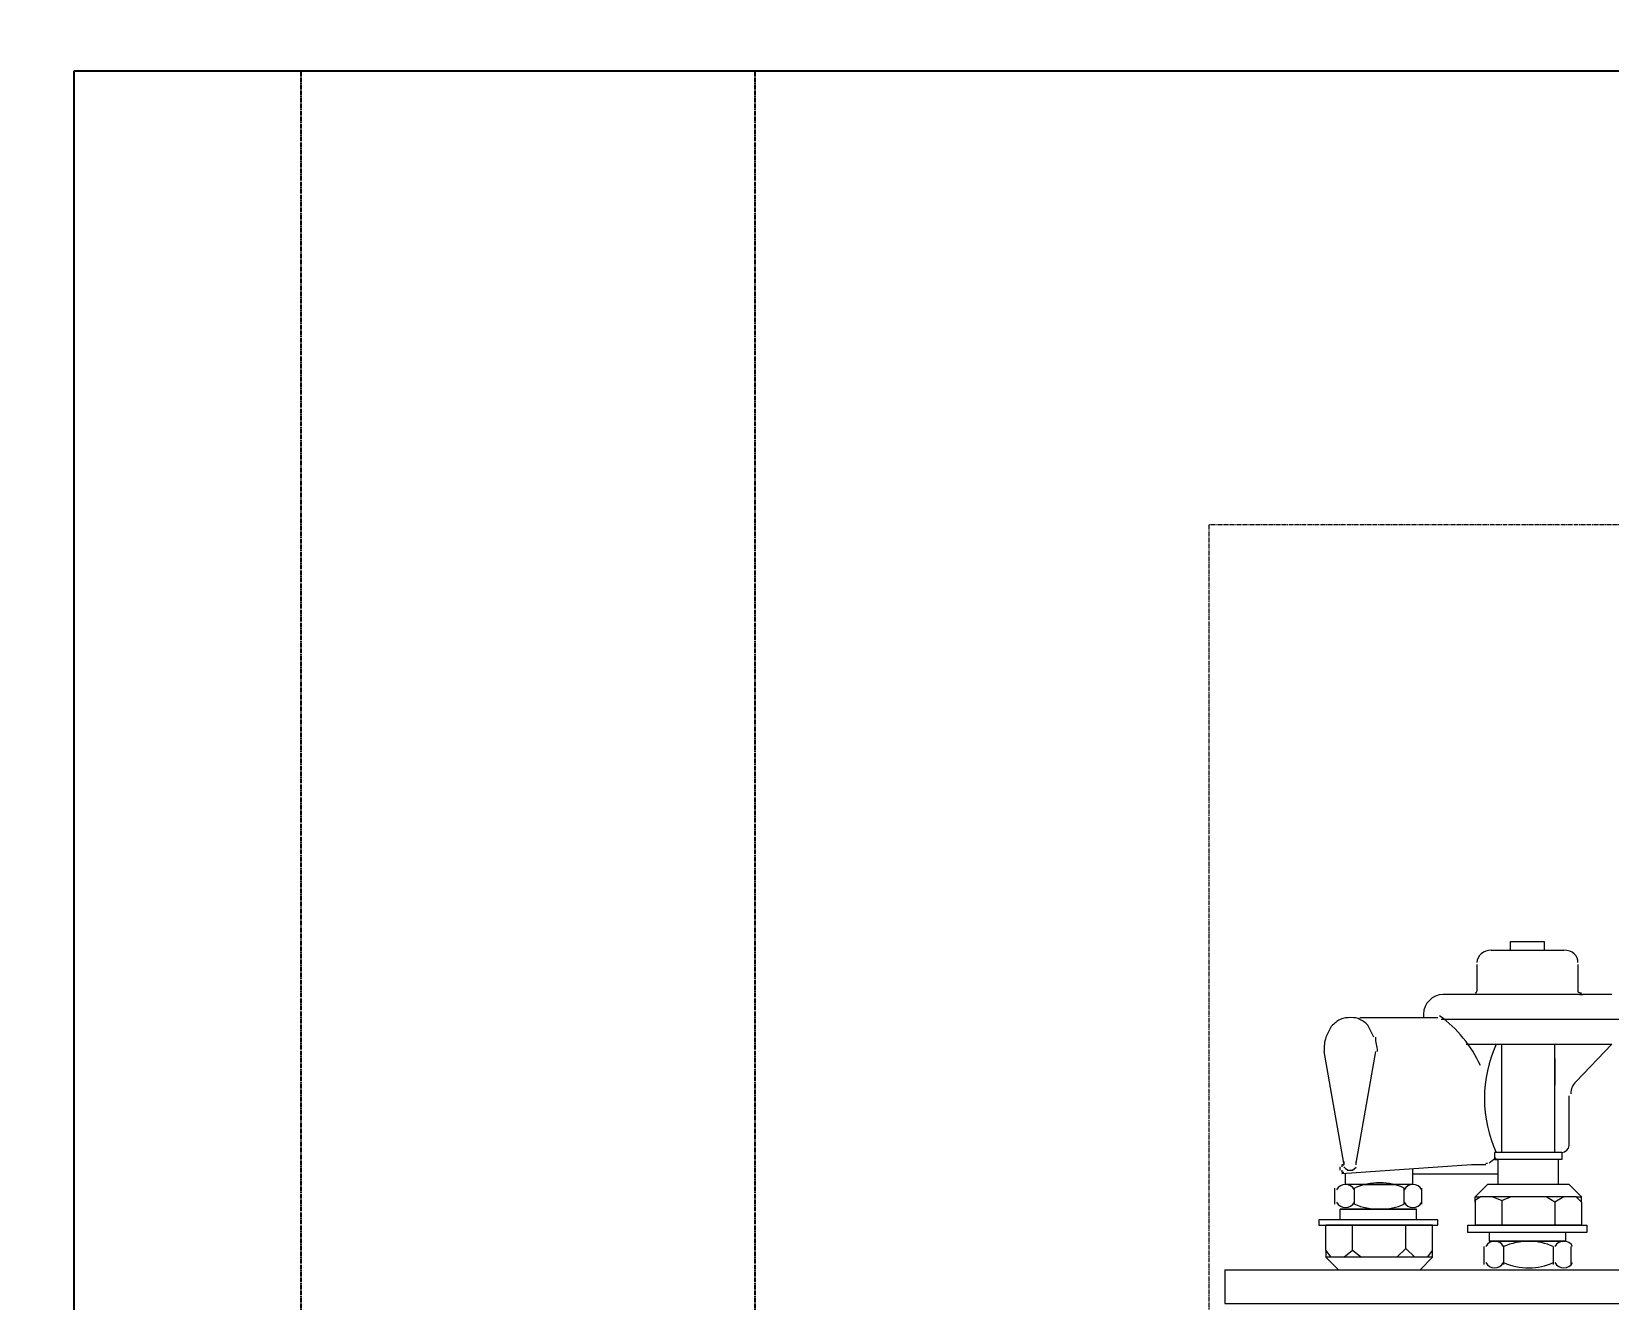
# Model space of a CAD drawing. Header units: millimetres. Extents: x -9013 to 516, y -36629 to 6082.
# Drawn here: x -4738.9 to -4391.4, y -11690.1 to -11410.7 of the extents above; entities that cross this region are included whole.
import ezdxf

# ---------------------------------------------------------------- set-up
doc = ezdxf.new("R2010")
doc.units = ezdxf.units.MM
doc.header["$LTSCALE"] = 0.05
doc.linetypes.add('CENTER', pattern=[50.8, 31.75, -6.35, 6.35, -6.35])
doc.linetypes.add('CENTER2', pattern=[28.575, 19.05, -3.175, 3.175, -3.175])
doc.layers.get('0').update_dxf_attribs({"lineweight": 18})
doc.layers.get('Defpoints').update_dxf_attribs({"color": 140, "lineweight": 18})
for name, color, linetype in [('1', 7, 'Continuous'), ('1CO', 4, 'Continuous'), ('2CONC', 4, 'Continuous'), ('HWAT___5CS', 3, 'CENTER2')]:
    doc.layers.add(name, color=color, linetype=linetype)
doc.layers.add('G-Anno-Std-Cntr', color=1, linetype='CENTER2', lineweight=18)
doc.styles.add('trebuchet_MS', font='trebuc.ttf')
doc.dimstyles.new('MGP', dxfattribs={"dimtxt": 2.5, "dimasz": 2.5, "dimexe": 1.25, "dimexo": 0.625, "dimtad": 1, "dimdec": 0, "dimtxsty": 'trebuchet_MS', "dimcen": 2.5, "dimclrt": 7, "dimadec": 0, "dimazin": 0, "dimtfac": 1, "dimtdec": 0, "dimtmove": 0, "dimatfit": 3, "dimfxl": 1.148294, "dimfxlon": 1, "dimarcsym": 2})

# ---------------------------------------------------------------- blocks, each defined once
blk = doc.blocks.new('*D426')
at = {"color": 0, "lineweight": -2, "transparency": 16777216}
for p, q in [((-4941.71, -11419.43), (-5069.54, -11419.43)), ((-5056.54, -11444.43), (-5056.54, -13744.43)), ((-4941.71, -13769.43), (-5069.54, -13769.43))]:
    blk.add_line(p, q, dxfattribs=at)
at = {"color": 0, "transparency": 16777216}
for points in [[(-5060.7, -11444.43), (-5052.37, -11444.43), (-5056.54, -11419.43)], [(-5060.7, -13744.43), (-5052.37, -13744.43), (-5056.54, -13769.43)]]:
    blk.add_solid(points, dxfattribs=at)
at = {"layer": 'Defpoints', "color": 0, "transparency": 16777216}
for p in [(-4729.46, -11419.43), (-5056.54, -13769.43), (-4814.41, -13769.43)]:
    blk.add_point(p, dxfattribs=at)
at = {"color": 7, "transparency": 16777216, "insert": (-5075.25, -12594.43), "char_height": 25, "attachment_point": 5, "rotation": 90, "style": 'trebuchet_MS'}
blk.add_mtext('2350', dxfattribs=at)
blk = doc.blocks.new('gas meter 1')
at = {"layer": '1', "color": 0, "lineweight": 5}
for points in [[(-6418.03, 3103.26), (-6402, 3103.26)], [(-6413.73, 3103.26), (-6413.73, 3105.22), (-6406.3, 3105.22), (-6406.3, 3103.26)], [(-6421.16, 3100.14), (-6421.16, 3094.27)], [(-6398.87, 3100.14), (-6398.87, 3094.27)], [(-6391.44, 3093.49), (-6428.59, 3093.49)], [(-6421.94, 3093.49), (-6422.33, 3093.49)], [(-6398.48, 3093.49), (-6397.7, 3093.49)], [(-6432.89, 3089.19), (-6432.89, 3088.41)], [(-6446.96, 3088.41), (-6429.76, 3088.41)], [(-6386.75, 3088.02), (-6428.98, 3088.02)], [(-6423.5, 3082.54), (-6391.44, 3082.54)], [(-6415.68, 3058.69), (-6415.68, 3082.54)], [(-6403.95, 3058.69), (-6403.95, 3082.54)], [(-6399.26, 3074.33), (-6391.44, 3082.54)], [(-6450.48, 3056.34), (-6454.78, 3080.98)], [(-6447.75, 3056.34), (-6443.44, 3080.98)], [(-6403.95, 3079.41), (-6403.95, 3073.55)], [(-6400.82, 3060.25), (-6400.82, 3071.2)], [(-6402.39, 3058.69), (-6417.25, 3058.69)], [(-6417.25, 3058.69), (-6417.25, 3057.13), (-6416.46, 3057.13)], [(-6402.39, 3058.69), (-6402.39, 3058.69), (-6402.39, 3057.13), (-6403.17, 3057.13)], [(-6451.26, 3054.78), (-6451.26, 3055.56)], [(-6422.33, 3055.95), (-6450.87, 3054)], [(-6450.87, 3055.95), (-6450.48, 3055.95)], [(-6435.23, 3051.65), (-6435.23, 3055.17)], [(-6419.2, 3055.95), (-6422.33, 3055.95)], [(-6403.17, 3057.13), (-6417.25, 3057.13)], [(-6416.46, 3051.65), (-6416.46, 3057.13)], [(-6403.17, 3051.65), (-6403.17, 3057.13)], [(-6452.44, 3047.35), (-6452.44, 3050.87)], [(-6450.09, 3051.65), (-6450.09, 3054)], [(-6435.23, 3051.65), (-6450.09, 3051.65)], [(-6435.62, 3051.65), (-6449.7, 3051.65)], [(-6448.14, 3047.35), (-6448.14, 3050.87)], [(-6446.96, 3051.65), (-6439.14, 3051.65)], [(-6437.19, 3047.35), (-6437.19, 3050.87)], [(-6435.23, 3054), (-6416.46, 3054)], [(-6433.28, 3047.35), (-6433.28, 3050.87)], [(-6421.55, 3048.91), (-6418.81, 3051.65)], [(-6400.82, 3051.65), (-6418.81, 3051.65)], [(-6398.09, 3047.74), (-6399.26, 3048.91), (-6398.09, 3048.91), (-6400.82, 3051.65)], [(-6421.55, 3047.74), (-6421.55, 3048.91), (-6420.37, 3048.91), (-6421.55, 3048.13)], [(-6421.55, 3048.13), (-6421.55, 3042.66)], [(-6399.26, 3048.91), (-6420.37, 3048.91)], [(-6417.64, 3048.91), (-6415.68, 3048.13), (-6413.73, 3048.91)], [(-6415.68, 3048.13), (-6415.68, 3042.66)], [(-6402, 3048.91), (-6403.95, 3047.74), (-6405.91, 3048.91)], [(-6403.95, 3047.74), (-6403.95, 3042.66)], [(-6398.09, 3047.74), (-6398.09, 3048.91)], [(-6398.09, 3047.74), (-6398.09, 3042.66)], [(-6429.76, 3043.83), (-6455.96, 3043.83)], [(-6455.96, 3043.83), (-6455.96, 3042.66)], [(-6451.26, 3046.18), (-6434.45, 3046.18), (-6451.26, 3046.18), (-6434.45, 3046.18)], [(-6451.26, 3043.83), (-6451.26, 3046.18)], [(-6435.62, 3046.18), (-6449.7, 3046.18)], [(-6447.75, 3046.18), (-6438.36, 3046.18)], [(-6434.45, 3043.83), (-6434.45, 3046.18)], [(-6429.76, 3042.66), (-6429.76, 3043.83)], [(-6455.96, 3042.66), (-6429.76, 3042.66)], [(-6430.93, 3042.66), (-6454.39, 3042.66)], [(-6454.39, 3037.18), (-6454.39, 3042.66)], [(-6448.53, 3037.18), (-6448.53, 3042.66)], [(-6436.8, 3037.58), (-6436.8, 3042.66)], [(-6430.93, 3037.18), (-6430.93, 3042.66)], [(-6423.11, 3042.66), (-6396.91, 3042.66)], [(-6423.11, 3041.09), (-6423.11, 3042.66)], [(-6396.91, 3041.09), (-6423.11, 3041.09)], [(-6398.09, 3042.66), (-6421.55, 3042.66)], [(-6418.42, 3041.09), (-6418.42, 3039.14)], [(-6401.61, 3041.09), (-6401.61, 3039.14)], [(-6396.91, 3042.66), (-6396.91, 3041.09)], [(-6453.22, 3035.62), (-6454.39, 3037.18)], [(-6454.39, 3037.18), (-6454.39, 3035.62)], [(-6450.48, 3035.62), (-6448.53, 3037.18)], [(-6448.53, 3037.18), (-6446.57, 3035.62)], [(-6436.8, 3037.58), (-6438.75, 3035.62)], [(-6434.84, 3035.62), (-6436.8, 3037.58)], [(-6430.93, 3035.62), (-6430.93, 3037.18), (-6432.1, 3035.62)], [(-6419.59, 3037.97), (-6419.59, 3034.06)], [(-6418.42, 3039.14), (-6401.61, 3039.14), (-6418.42, 3039.14), (-6401.61, 3039.14)], [(-6402.78, 3039.14), (-6416.86, 3039.14)], [(-6415.29, 3037.97), (-6415.29, 3034.06)], [(-6414.9, 3039.14), (-6405.52, 3039.14)], [(-6404.34, 3037.97), (-6404.34, 3034.06)], [(-6400.43, 3037.97), (-6400.43, 3034.06)], [(-6453.22, 3035.62), (-6454.39, 3035.62), (-6451.66, 3032.88)], [(-6432.1, 3035.62), (-6453.22, 3035.62)], [(-6433.67, 3032.88), (-6430.93, 3035.62), (-6432.1, 3035.62)], [(-6476.68, 3032.88), (-6476.68, 3025.45), (-6310.5, 3025.45)], [(-6476.68, 3032.88), (-6310.5, 3032.88)]]:
    blk.add_lwpolyline(points, dxfattribs=at)
for points in [[(-6418.03, 3103.26), (-6419.59, 3103.26), (-6421.16, 3102.09), (-6421.16, 3100.53)], [(-6398.87, 3100.53), (-6398.87, 3102.09), (-6400.04, 3103.26), (-6402, 3103.26)], [(-6428.59, 3093.49), (-6430.93, 3093.49), (-6432.89, 3091.53), (-6432.89, 3089.19)], [(-6421.55, 3093.88), (-6421.16, 3093.88), (-6421.16, 3093.88), (-6421.16, 3094.27)], [(-6398.87, 3094.27), (-6398.87, 3093.88), (-6398.48, 3093.88), (-6398.09, 3093.88)], [(-6453.22, 3086.45), (-6453.61, 3085.67), (-6454, 3084.89), (-6454.39, 3084.11)], [(-6451.26, 3088.02), (-6452.05, 3087.62), (-6452.44, 3087.23), (-6453.22, 3086.45)], [(-6448.92, 3088.41), (-6449.7, 3088.41), (-6450.48, 3088.41), (-6451.26, 3088.02)], [(-6446.96, 3088.02), (-6447.35, 3088.41), (-6448.14, 3088.41), (-6448.92, 3088.41)], [(-6445.01, 3086.45), (-6445.4, 3087.23), (-6446.18, 3087.62), (-6446.96, 3088.02)], [(-6443.84, 3084.11), (-6444.23, 3084.89), (-6444.62, 3085.67), (-6445.01, 3086.45)], [(-6420.37, 3077.85), (-6422.33, 3082.15), (-6425.46, 3086.06), (-6429.37, 3088.8)], [(-6454.39, 3084.11), (-6454.78, 3082.93), (-6454.78, 3082.15), (-6454.78, 3080.98)], [(-6443.05, 3080.98), (-6443.05, 3082.15), (-6443.44, 3082.93), (-6443.44, 3084.11)], [(-6416.86, 3082.54), (-6420.37, 3075.11), (-6420.37, 3066.12), (-6416.86, 3058.69)], [(-6399.26, 3074.33), (-6400.04, 3073.55), (-6400.43, 3072.77), (-6400.43, 3071.59)], [(-6402.39, 3058.69), (-6401.61, 3058.69), (-6400.82, 3059.47), (-6400.82, 3060.25)], [(-6450.48, 3056.73), (-6450.48, 3056.34), (-6450.48, 3055.95), (-6450.48, 3055.95)], [(-6450.48, 3055.56), (-6450.48, 3055.56), (-6450.09, 3055.17), (-6450.09, 3055.17)], [(-6450.09, 3055.17), (-6449.7, 3055.17), (-6449.7, 3054.78), (-6449.7, 3054.78)], [(-6449.7, 3054.78), (-6449.31, 3054.78), (-6449.31, 3054.78), (-6448.92, 3054.78)], [(-6448.92, 3054.78), (-6448.92, 3054.78), (-6448.53, 3054.78), (-6448.53, 3054.78)], [(-6448.53, 3054.78), (-6448.53, 3054.78), (-6448.14, 3055.17), (-6448.14, 3055.17)], [(-6448.14, 3055.17), (-6447.75, 3055.17), (-6447.75, 3055.56), (-6447.75, 3055.56)], [(-6447.75, 3055.95), (-6447.75, 3055.95), (-6447.75, 3056.34), (-6447.75, 3056.73)], [(-6419.2, 3056.34), (-6418.81, 3056.34), (-6418.81, 3056.34), (-6418.81, 3056.34)], [(-6418.42, 3056.34), (-6418.03, 3056.73), (-6417.64, 3057.13), (-6416.86, 3057.52)], [(-6437.19, 3050.87), (-6440.32, 3052.43), (-6444.62, 3052.43), (-6448.14, 3050.87)], [(-6448.14, 3047.35), (-6444.62, 3045.79), (-6440.32, 3045.79), (-6437.19, 3047.35)], [(-6404.34, 3037.97), (-6407.47, 3039.53), (-6411.77, 3039.53), (-6415.29, 3037.97)], [(-6415.29, 3034.45), (-6411.77, 3032.88), (-6407.47, 3032.88), (-6404.34, 3034.45)]]:
    blk.add_open_spline(points, degree=3, dxfattribs=at)
for points in [[(-6450.48, 3055.95), (-6450.48, 3055.95), (-6450.87, 3055.95), (-6450.87, 3055.95), (-6450.87, 3055.56), (-6450.87, 3055.56), (-6450.87, 3055.56)], [(-6450.87, 3054.78), (-6450.87, 3054.78), (-6450.87, 3054.39), (-6450.87, 3054.39), (-6450.87, 3054.39), (-6450.48, 3054.39), (-6450.48, 3054.39)], [(-6448.14, 3050.48), (-6448.53, 3051.26), (-6449.31, 3051.65), (-6450.09, 3051.65), (-6450.87, 3051.65), (-6451.66, 3051.26), (-6452.05, 3050.48)], [(-6433.28, 3050.48), (-6433.67, 3051.26), (-6434.45, 3051.65), (-6435.23, 3051.65), (-6436.01, 3051.65), (-6436.8, 3051.26), (-6437.19, 3050.48)], [(-6452.05, 3047.74), (-6451.66, 3046.96), (-6450.87, 3046.57), (-6450.09, 3046.57), (-6449.31, 3046.57), (-6448.53, 3046.96), (-6448.14, 3047.74)], [(-6437.19, 3047.74), (-6436.8, 3046.96), (-6436.01, 3046.57), (-6435.23, 3046.57), (-6434.45, 3046.57), (-6433.67, 3046.96), (-6433.28, 3047.74)], [(-6415.29, 3037.97), (-6415.68, 3038.75), (-6416.46, 3039.14), (-6417.25, 3039.14), (-6418.03, 3039.14), (-6418.81, 3038.75), (-6419.2, 3037.97)], [(-6400.04, 3037.97), (-6400.43, 3038.75), (-6401.21, 3039.14), (-6402, 3039.14), (-6402.78, 3039.14), (-6403.56, 3038.75), (-6403.95, 3037.97)], [(-6419.2, 3034.45), (-6418.81, 3033.67), (-6418.03, 3033.27), (-6417.25, 3033.27), (-6416.46, 3033.27), (-6415.68, 3033.67), (-6415.29, 3034.45)], [(-6403.95, 3034.45), (-6403.56, 3033.67), (-6402.78, 3033.27), (-6402, 3033.27), (-6401.21, 3033.27), (-6400.43, 3033.67), (-6400.04, 3034.45)]]:
    blk.add_open_spline(points, degree=3, knots=[0, 0, 0, 0, 1, 1, 1, 2, 2, 2, 2], dxfattribs=at)
at = {"layer": 'G-Anno-Std-Cntr'}
blk.add_lwpolyline([(-6480.2, 2746.98), (-6230.2, 2746.98), (-6230.2, 3196.98), (-6480.2, 3196.98)], close=True, dxfattribs=at)
blk = doc.blocks.new('*D427')
at = {"color": 0, "lineweight": -2, "transparency": 16777216}
for p, q in [((-4814.41, -11519.43), (-4942.24, -11519.43)), ((-4929.24, -11944.43), (-4929.24, -11544.43)), ((-4814.41, -11969.43), (-4942.24, -11969.43))]:
    blk.add_line(p, q, dxfattribs=at)
at = {"color": 0, "transparency": 16777216}
for points in [[(-4933.41, -11544.43), (-4925.07, -11544.43), (-4929.24, -11519.43)], [(-4933.41, -11944.43), (-4925.07, -11944.43), (-4929.24, -11969.43)]]:
    blk.add_solid(points, dxfattribs=at)
at = {"layer": 'Defpoints', "color": 0, "transparency": 16777216}
for p in [(-4929.24, -11519.43), (-4479.46, -11519.43), (-4479.46, -11969.43)]:
    blk.add_point(p, dxfattribs=at)
at = {"color": 7, "transparency": 16777216, "insert": (-4947.96, -11744.43), "char_height": 25, "attachment_point": 5, "rotation": 90, "style": 'trebuchet_MS'}
blk.add_mtext('450', dxfattribs=at)
blk = doc.blocks.new('*D430')
at = {"color": 0, "lineweight": -2, "transparency": 16777216}
for p, q in [((-4579.46, -11313.43), (-4579.46, -11207.75)), ((-4479.46, -11335.58), (-4479.46, -11207.75)), ((-4554.46, -11220.75), (-4504.46, -11220.75))]:
    blk.add_line(p, q, dxfattribs=at)
at = {"color": 0, "transparency": 16777216}
for points in [[(-4554.46, -11216.58), (-4554.46, -11224.91), (-4579.46, -11220.75)], [(-4504.46, -11216.58), (-4504.46, -11224.91), (-4479.46, -11220.75)]]:
    blk.add_solid(points, dxfattribs=at)
at = {"layer": 'Defpoints', "color": 0, "transparency": 16777216}
for p in [(-4479.46, -11220.75), (-4579.46, -11319.43), (-4479.46, -11419.43)]:
    blk.add_point(p, dxfattribs=at)
at = {"color": 7, "transparency": 16777216, "insert": (-4529.46, -11202.03), "char_height": 25, "attachment_point": 5, "style": 'trebuchet_MS'}
blk.add_mtext('100', dxfattribs=at)
blk = doc.blocks.new('*D431')
at = {"color": 0, "lineweight": -2, "transparency": 16777216}
for p, q in [((-4479.46, -11335.58), (-4479.46, -11207.75)), ((-4229.46, -11335.58), (-4229.46, -11207.75)), ((-4454.46, -11220.75), (-4254.46, -11220.75))]:
    blk.add_line(p, q, dxfattribs=at)
at = {"color": 0, "transparency": 16777216}
for points in [[(-4454.46, -11216.58), (-4454.46, -11224.91), (-4479.46, -11220.75)], [(-4254.46, -11216.58), (-4254.46, -11224.91), (-4229.46, -11220.75)]]:
    blk.add_solid(points, dxfattribs=at)
at = {"layer": 'Defpoints', "color": 0, "transparency": 16777216}
for p in [(-4229.46, -11220.75), (-4479.46, -11419.43), (-4229.46, -11519.43)]:
    blk.add_point(p, dxfattribs=at)
at = {"color": 7, "transparency": 16777216, "insert": (-4354.46, -11202.03), "char_height": 25, "attachment_point": 5, "style": 'trebuchet_MS'}
blk.add_mtext('250', dxfattribs=at)
blk = doc.blocks.new('*D435')
at = {"color": 0, "lineweight": -2, "transparency": 16777216}
for p, q in [((-4729.46, -11250.31), (-4729.46, -11122.48)), ((-3314.46, -11250.31), (-3314.46, -11122.48)), ((-4704.46, -11135.48), (-3339.46, -11135.48))]:
    blk.add_line(p, q, dxfattribs=at)
at = {"color": 0, "transparency": 16777216}
for points in [[(-4704.46, -11131.32), (-4704.46, -11139.65), (-4729.46, -11135.48)], [(-3339.46, -11131.32), (-3339.46, -11139.65), (-3314.46, -11135.48)]]:
    blk.add_solid(points, dxfattribs=at)
at = {"layer": 'Defpoints', "color": 0, "transparency": 16777216}
for p in [(-3314.46, -11135.48), (-4729.46, -11446.51), (-3314.46, -11446.51)]:
    blk.add_point(p, dxfattribs=at)
at = {"color": 7, "transparency": 16777216, "insert": (-4021.96, -11116.81), "char_height": 25, "attachment_point": 5, "style": 'trebuchet_MS'}
blk.add_mtext('1415', dxfattribs=at)
blk = doc.blocks.new('*D438')
at = {"color": 0, "lineweight": -2, "transparency": 16777216}
for p, q in [((-4814.35, -11419.43), (-4942.18, -11419.43)), ((-4929.18, -11494.43), (-4929.18, -11444.43)), ((-4814.35, -11519.43), (-4942.18, -11519.43))]:
    blk.add_line(p, q, dxfattribs=at)
at = {"color": 0, "transparency": 16777216}
for points in [[(-4933.35, -11444.43), (-4925.02, -11444.43), (-4929.18, -11419.43)], [(-4933.35, -11494.43), (-4925.02, -11494.43), (-4929.18, -11519.43)]]:
    blk.add_solid(points, dxfattribs=at)
at = {"layer": 'Defpoints', "color": 0, "transparency": 16777216}
for p in [(-4929.18, -11419.43), (-4397.3, -11419.43), (-4479.46, -11519.43)]:
    blk.add_point(p, dxfattribs=at)
at = {"color": 7, "transparency": 16777216, "insert": (-4947.9, -11469.43), "char_height": 25, "attachment_point": 5, "rotation": 90, "style": 'trebuchet_MS'}
blk.add_mtext('100', dxfattribs=at)

msp = doc.modelspace()

# ---------------------------------------------------------------- linework, layer by layer
at = {"layer": '1CO'}
msp.add_line((-4729.46, -13769.43), (-4729.46, -11419.43), dxfattribs=at)
at = {"layer": '2CONC', "lineweight": -3}
msp.add_line((-4729.46, -11419.43), (-3314.46, -11419.43), dxfattribs=at)
at = {"layer": 'HWAT___5CS'}
for p, q in [((-4679.46, -13769.43), (-4679.46, -11419.43)), ((-4579.46, -13769.43), (-4579.46, -11419.43))]:
    msp.add_line(p, q, dxfattribs=at)

# ---------------------------------------------------------------- block references
at = {"layer": 'G-Anno-Std-Cntr', "color": 7, "linetype": 'CENTER'}
msp.add_blockref('gas meter 1', (2000.74, -14716.41), dxfattribs=at)

# ---------------------------------------------------------------- dimensions: what is measured, and where the dimension line sits
for base, p1, p2, picture, middle in [((-3314.46, -11135.48), (-4729.46, -11446.51), (-3314.46, -11446.51), '*D435', (-4021.96, -11116.81)), ((-4479.46, -11220.75), (-4579.46, -11319.43), (-4479.46, -11419.43), '*D430', (-4529.46, -11202.03)), ((-4229.46, -11220.75), (-4479.46, -11419.43), (-4229.46, -11519.43), '*D431', (-4354.46, -11202.03))]:
    dim = msp.add_linear_dim(base=base, p1=p1, p2=p2, dimstyle='MGP', override={"dimscale": 100, "dimtxt": 0.25, "dimasz": 0.25, "dimexe": 0.13, "dimexo": 0.06, "dimgap": 0.06, "dimarcsym": 1})
    dim.commit()
    dim.dimension.update_dxf_attribs({"geometry": picture, "text_midpoint": middle})
for base, p1, p2, picture, middle in [((-5056.54, -13769.43), (-4729.46, -11419.43), (-4814.41, -13769.43), '*D426', (-5075.25, -12594.43)), ((-4929.18, -11419.43), (-4479.46, -11519.43), (-4397.3, -11419.43), '*D438', (-4947.9, -11469.43)), ((-4929.24, -11519.43), (-4479.46, -11969.43), (-4479.46, -11519.43), '*D427', (-4947.96, -11744.43))]:
    dim = msp.add_linear_dim(base=base, p1=p1, p2=p2, angle=90, dimstyle='MGP', override={"dimscale": 100, "dimtxt": 0.25, "dimasz": 0.25, "dimexe": 0.13, "dimexo": 0.06, "dimgap": 0.06, "dimarcsym": 1})
    dim.commit()
    dim.dimension.update_dxf_attribs({"geometry": picture, "text_midpoint": middle})

doc.saveas('drawing.dxf')
